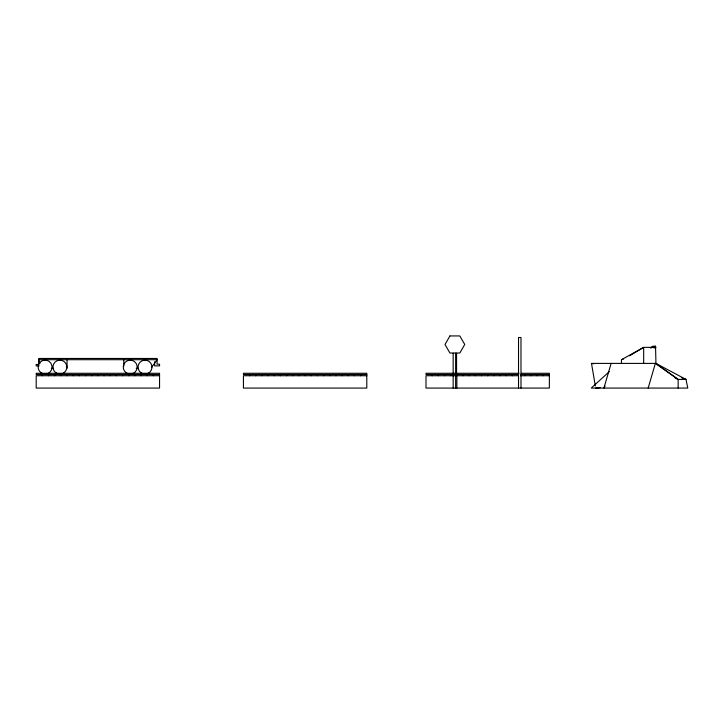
<?xml version="1.0" encoding="UTF-8"?>
<svg xmlns="http://www.w3.org/2000/svg" width="724" height="724" viewBox="0 0 724 724"><rect width="100%" height="100%" fill="white"/><g stroke="black" fill="none" stroke-linecap="round" stroke-linejoin="round"><path stroke-width="1.09" d="M611.11 363.403L603.925 388.073L605.029 386.182M648.17 388.073L655.347 363.403L678.153 379.439L685.999 379.439L687.8 388.073L591.246 388.073L609.291 371.629M151.542 367.475L157.09 359.701L38.671 359.701L39.92 363.43M650.559 347.773L652.813 346.235L655.537 346.235L655.944 363.403L678.153 379.439L678.153 388.073M629.59 355.783L643.672 347.366L655.944 347.366L654.034 348.054M621.473 363.403L621.473 359.701L643.672 347.366L643.672 363.403M650.767 347.945L655.537 346.235M621.473 359.701L623.599 358.941M595.698 388.073L600.151 387.648M595.327 385.928L591.499 363.403L655.944 363.403L685.999 379.439L681.872 377.874M39.159 365.873L36.2 365.873L36.2 364.48L38.671 364.48L38.671 358.471L157.09 358.471L157.09 364.217L159.552 364.217L159.552 365.873L154.619 365.873L154.619 361.756M51.341 368.335L53.585 368.335M136.221 368.335L138.483 368.335M519.081 373.276L426.002 373.276L426.002 374.507L518.52 374.507M521.325 373.276L549.362 373.276L549.362 388.073L426.002 388.073L426.002 375.738L518.565 375.738M159.552 374.507L36.2 374.507L36.2 373.276L159.552 373.276L159.552 388.073L36.2 388.073L36.2 375.738L159.552 375.738M366.797 374.507L243.436 374.507L243.436 373.276L366.797 373.276L366.797 388.073L243.436 388.073L243.436 375.738L366.797 375.738M520.574 374.507L549.362 374.507M520.574 375.738L549.362 375.738M591.499 363.403L593.725 363.783M675.112 378.028L678.153 379.439M543.19 374.507L543.19 375.738M537.027 374.507L537.027 375.738M530.855 374.507L530.855 375.738M524.692 374.507L524.692 375.738M520.99 388.073L520.99 337.502L518.52 337.502L518.52 388.073M512.357 374.507L512.357 375.738M506.185 374.507L506.185 375.738M500.022 374.507L500.022 375.738M493.849 374.507L493.849 375.738M487.686 374.507L487.686 375.738M481.514 374.507L481.514 375.738M475.351 374.507L475.351 375.738M469.179 374.507L469.179 375.738M463.016 374.507L463.016 375.738M456.844 374.507L456.844 388.073M456.572 353.231L456.572 375.711M455.631 353.231L455.631 388.073M453.161 353.231L453.161 388.073M450.672 374.507L450.672 375.738M444.509 374.507L444.509 375.738M438.337 374.507L438.337 375.738M432.174 374.507L432.174 375.738M360.624 374.507L360.624 375.738M354.461 374.507L354.461 375.738M348.289 374.507L348.289 375.738M342.126 374.507L342.126 375.738M335.954 374.507L335.954 375.738M329.791 374.507L329.791 375.738M323.619 374.507L323.619 375.738M317.456 374.507L317.456 375.738M311.284 374.507L311.284 375.738M305.112 374.507L305.112 375.738M298.949 374.507L298.949 375.738M292.777 374.507L292.777 375.738M286.613 374.507L286.613 375.738M280.441 374.507L280.441 375.738M274.278 374.507L274.278 375.738M268.106 374.507L268.106 375.738M261.943 374.507L261.943 375.738M255.771 374.507L255.771 375.738M249.608 374.507L249.608 375.738M153.388 374.507L153.388 375.738M147.216 374.507L147.216 375.738M141.053 374.507L141.053 375.738M134.881 374.507L134.881 375.738M128.718 374.507L128.718 375.738M123.786 359.701L123.786 366.181M122.546 374.507L122.546 375.738M116.383 374.507L116.383 375.738M110.211 374.507L110.211 375.738M104.048 374.507L104.048 375.738M97.876 374.507L97.876 375.738M91.713 374.507L91.713 375.738M85.541 374.507L85.541 375.738M79.378 374.507L79.378 375.738M73.205 374.507L73.205 375.738M67.042 359.701L67.042 368.335M67.042 374.507L67.042 375.738M60.87 374.507L60.87 375.738M54.707 374.507L54.707 375.738M48.535 374.507L48.535 375.738M42.372 374.507L42.372 375.738M449.93 335.945L445.007 344.497L449.957 353.031L459.831 353.013L464.745 344.461L459.794 335.927L449.93 335.945M126.148 372.76A6.969 6.969 0 0 0 137.153 367.801A6.969 6.969 0 0 0 127.361 360.751A6.969 6.969 0 0 0 126.148 372.76M55.839 372.76A6.969 6.969 0 0 0 66.834 367.801A6.969 6.969 0 0 0 57.042 360.751A6.969 6.969 0 0 0 55.839 372.76M41.033 372.76A6.969 6.969 0 0 0 52.038 367.801A6.969 6.969 0 0 0 42.236 360.751A6.969 6.969 0 0 0 41.033 372.76M140.954 372.76A6.969 6.969 0 0 0 151.959 367.801A6.969 6.969 0 0 0 142.157 360.751A6.969 6.969 0 0 0 140.954 372.76"/></g></svg>
